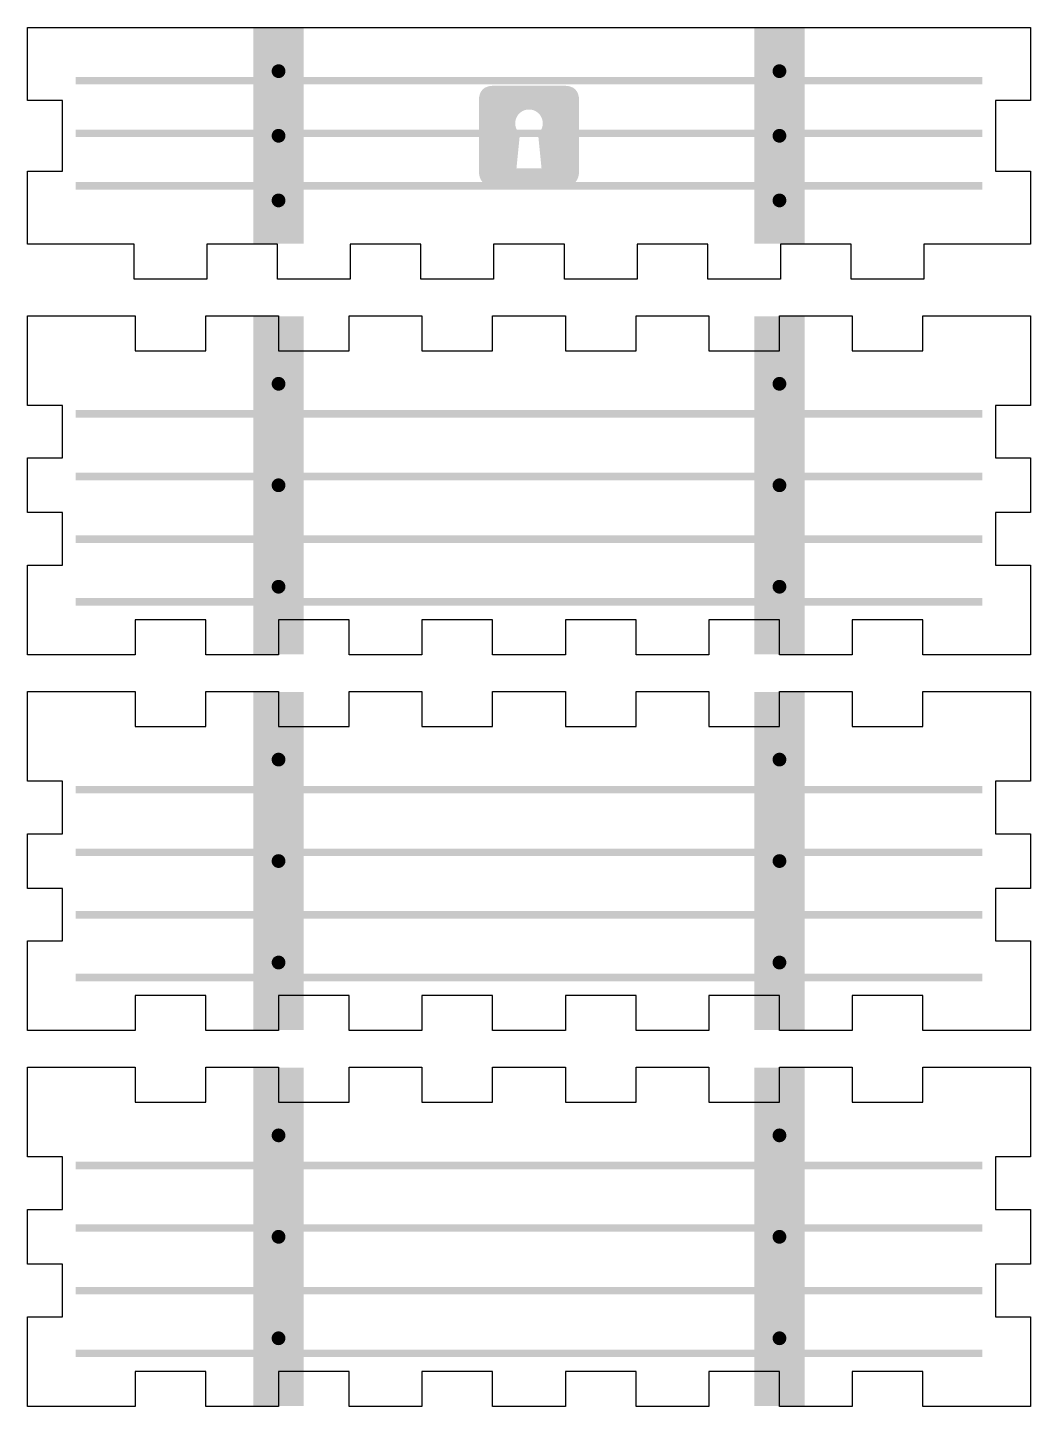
# Model space of a CAD drawing. Header units: millimetres. Extents: x 6 to 299, y 6 to 451.
# Drawn here: x 6 to 86, y 11.3 to 121.3 of the extents above; entities that cross this region are included whole.
import ezdxf

# ---------------------------------------------------------------- set-up
doc = ezdxf.new("R2010")
doc.units = ezdxf.units.MM
doc.layers.add('CUT', color=1, linetype='Continuous')
doc.layers.add('RASTER', color=7, linetype='Continuous')

msp = doc.modelspace()

# ---------------------------------------------------------------- hatches: boundary and pattern name
at = {"layer": 'RASTER'}
for points in [[(24, 121.3), (28, 121.3), (28, 104.1), (24, 104.1)], [(64, 121.3), (68, 121.3), (68, 104.1), (64, 104.1)], [(26.55, 117.86), (26.545, 117.788), (26.531, 117.718), (26.508, 117.65), (26.476, 117.585), (26.436, 117.525), (26.389, 117.471), (26.335, 117.424), (26.275, 117.384), (26.21, 117.352), (26.142, 117.329), (26.072, 117.315), (26, 117.31), (25.928, 117.315), (25.858, 117.329), (25.79, 117.352), (25.725, 117.384), (25.665, 117.424), (25.611, 117.471), (25.564, 117.525), (25.524, 117.585), (25.492, 117.65), (25.469, 117.718), (25.455, 117.788), (25.45, 117.86), (25.455, 117.932), (25.469, 118.002), (25.492, 118.07), (25.524, 118.135), (25.564, 118.195), (25.611, 118.249), (25.665, 118.296), (25.725, 118.336), (25.79, 118.368), (25.858, 118.391), (25.928, 118.405), (26, 118.41), (26.072, 118.405), (26.142, 118.391), (26.21, 118.368), (26.275, 118.336), (26.335, 118.296), (26.389, 118.249), (26.436, 118.195), (26.476, 118.135), (26.508, 118.07), (26.531, 118.002), (26.545, 117.932)], [(66.55, 117.86), (66.545, 117.788), (66.531, 117.718), (66.508, 117.65), (66.476, 117.585), (66.436, 117.525), (66.389, 117.471), (66.335, 117.424), (66.275, 117.384), (66.21, 117.352), (66.142, 117.329), (66.072, 117.315), (66, 117.31), (65.928, 117.315), (65.858, 117.329), (65.79, 117.352), (65.725, 117.384), (65.665, 117.424), (65.611, 117.471), (65.564, 117.525), (65.524, 117.585), (65.492, 117.65), (65.469, 117.718), (65.455, 117.788), (65.45, 117.86), (65.455, 117.932), (65.469, 118.002), (65.492, 118.07), (65.524, 118.135), (65.564, 118.195), (65.611, 118.249), (65.665, 118.296), (65.725, 118.336), (65.79, 118.368), (65.858, 118.391), (65.928, 118.405), (66, 118.41), (66.072, 118.405), (66.142, 118.391), (66.21, 118.368), (66.275, 118.336), (66.335, 118.296), (66.389, 118.249), (66.436, 118.195), (66.476, 118.135), (66.508, 118.07), (66.531, 118.002), (66.545, 117.932)], [(9.8, 117.4), (82.2, 117.4), (82.2, 116.8), (9.8, 116.8)], [(9.8, 113.2), (82.2, 113.2), (82.2, 112.6), (9.8, 112.6)], [(26.55, 112.7), (26.545, 112.628), (26.531, 112.558), (26.508, 112.49), (26.476, 112.425), (26.436, 112.365), (26.389, 112.311), (26.335, 112.264), (26.275, 112.224), (26.21, 112.192), (26.142, 112.169), (26.072, 112.155), (26, 112.15), (25.928, 112.155), (25.858, 112.169), (25.79, 112.192), (25.725, 112.224), (25.665, 112.264), (25.611, 112.311), (25.564, 112.365), (25.524, 112.425), (25.492, 112.49), (25.469, 112.558), (25.455, 112.628), (25.45, 112.7), (25.455, 112.772), (25.469, 112.842), (25.492, 112.91), (25.524, 112.975), (25.564, 113.035), (25.611, 113.089), (25.665, 113.136), (25.725, 113.176), (25.79, 113.208), (25.858, 113.231), (25.928, 113.245), (26, 113.25), (26.072, 113.245), (26.142, 113.231), (26.21, 113.208), (26.275, 113.176), (26.335, 113.136), (26.389, 113.089), (26.436, 113.035), (26.476, 112.975), (26.508, 112.91), (26.531, 112.842), (26.545, 112.772)], [(66.55, 112.7), (66.545, 112.628), (66.531, 112.558), (66.508, 112.49), (66.476, 112.425), (66.436, 112.365), (66.389, 112.311), (66.335, 112.264), (66.275, 112.224), (66.21, 112.192), (66.142, 112.169), (66.072, 112.155), (66, 112.15), (65.928, 112.155), (65.858, 112.169), (65.79, 112.192), (65.725, 112.224), (65.665, 112.264), (65.611, 112.311), (65.564, 112.365), (65.524, 112.425), (65.492, 112.49), (65.469, 112.558), (65.455, 112.628), (65.45, 112.7), (65.455, 112.772), (65.469, 112.842), (65.492, 112.91), (65.524, 112.975), (65.564, 113.035), (65.611, 113.089), (65.665, 113.136), (65.725, 113.176), (65.79, 113.208), (65.858, 113.231), (65.928, 113.245), (66, 113.25), (66.072, 113.245), (66.142, 113.231), (66.21, 113.208), (66.275, 113.176), (66.335, 113.136), (66.389, 113.089), (66.436, 113.035), (66.476, 112.975), (66.508, 112.91), (66.531, 112.842), (66.545, 112.772)], [(9.8, 109), (82.2, 109), (82.2, 108.4), (9.8, 108.4)], [(26.55, 107.54), (26.545, 107.468), (26.531, 107.398), (26.508, 107.33), (26.476, 107.265), (26.436, 107.205), (26.389, 107.151), (26.335, 107.104), (26.275, 107.064), (26.21, 107.032), (26.142, 107.009), (26.072, 106.995), (26, 106.99), (25.928, 106.995), (25.858, 107.009), (25.79, 107.032), (25.725, 107.064), (25.665, 107.104), (25.611, 107.151), (25.564, 107.205), (25.524, 107.265), (25.492, 107.33), (25.469, 107.398), (25.455, 107.468), (25.45, 107.54), (25.455, 107.612), (25.469, 107.682), (25.492, 107.75), (25.524, 107.815), (25.564, 107.875), (25.611, 107.929), (25.665, 107.976), (25.725, 108.016), (25.79, 108.048), (25.858, 108.071), (25.928, 108.085), (26, 108.09), (26.072, 108.085), (26.142, 108.071), (26.21, 108.048), (26.275, 108.016), (26.335, 107.976), (26.389, 107.929), (26.436, 107.875), (26.476, 107.815), (26.508, 107.75), (26.531, 107.682), (26.545, 107.612)], [(66.55, 107.54), (66.545, 107.468), (66.531, 107.398), (66.508, 107.33), (66.476, 107.265), (66.436, 107.205), (66.389, 107.151), (66.335, 107.104), (66.275, 107.064), (66.21, 107.032), (66.142, 107.009), (66.072, 106.995), (66, 106.99), (65.928, 106.995), (65.858, 107.009), (65.79, 107.032), (65.725, 107.064), (65.665, 107.104), (65.611, 107.151), (65.564, 107.205), (65.524, 107.265), (65.492, 107.33), (65.469, 107.398), (65.455, 107.468), (65.45, 107.54), (65.455, 107.612), (65.469, 107.682), (65.492, 107.75), (65.524, 107.815), (65.564, 107.875), (65.611, 107.929), (65.665, 107.976), (65.725, 108.016), (65.79, 108.048), (65.858, 108.071), (65.928, 108.085), (66, 108.09), (66.072, 108.085), (66.142, 108.071), (66.21, 108.048), (66.275, 108.016), (66.335, 107.976), (66.389, 107.929), (66.436, 107.875), (66.476, 107.815), (66.508, 107.75), (66.531, 107.682), (66.545, 107.612)], [(24, 98.3), (28, 98.3), (28, 71.3), (24, 71.3)], [(64, 98.3), (68, 98.3), (68, 71.3), (64, 71.3)], [(26.55, 92.9), (26.545, 92.828), (26.531, 92.758), (26.508, 92.69), (26.476, 92.625), (26.436, 92.565), (26.389, 92.511), (26.335, 92.464), (26.275, 92.424), (26.21, 92.392), (26.142, 92.369), (26.072, 92.355), (26, 92.35), (25.928, 92.355), (25.858, 92.369), (25.79, 92.392), (25.725, 92.424), (25.665, 92.464), (25.611, 92.511), (25.564, 92.565), (25.524, 92.625), (25.492, 92.69), (25.469, 92.758), (25.455, 92.828), (25.45, 92.9), (25.455, 92.972), (25.469, 93.042), (25.492, 93.11), (25.524, 93.175), (25.564, 93.235), (25.611, 93.289), (25.665, 93.336), (25.725, 93.376), (25.79, 93.408), (25.858, 93.431), (25.928, 93.445), (26, 93.45), (26.072, 93.445), (26.142, 93.431), (26.21, 93.408), (26.275, 93.376), (26.335, 93.336), (26.389, 93.289), (26.436, 93.235), (26.476, 93.175), (26.508, 93.11), (26.531, 93.042), (26.545, 92.972)], [(66.55, 92.9), (66.545, 92.828), (66.531, 92.758), (66.508, 92.69), (66.476, 92.625), (66.436, 92.565), (66.389, 92.511), (66.335, 92.464), (66.275, 92.424), (66.21, 92.392), (66.142, 92.369), (66.072, 92.355), (66, 92.35), (65.928, 92.355), (65.858, 92.369), (65.79, 92.392), (65.725, 92.424), (65.665, 92.464), (65.611, 92.511), (65.564, 92.565), (65.524, 92.625), (65.492, 92.69), (65.469, 92.758), (65.455, 92.828), (65.45, 92.9), (65.455, 92.972), (65.469, 93.042), (65.492, 93.11), (65.524, 93.175), (65.564, 93.235), (65.611, 93.289), (65.665, 93.336), (65.725, 93.376), (65.79, 93.408), (65.858, 93.431), (65.928, 93.445), (66, 93.45), (66.072, 93.445), (66.142, 93.431), (66.21, 93.408), (66.275, 93.376), (66.335, 93.336), (66.389, 93.289), (66.436, 93.235), (66.476, 93.175), (66.508, 93.11), (66.531, 93.042), (66.545, 92.972)], [(9.8, 90.8), (82.2, 90.8), (82.2, 90.2), (9.8, 90.2)], [(9.8, 85.8), (82.2, 85.8), (82.2, 85.2), (9.8, 85.2)], [(26.55, 84.8), (26.545, 84.728), (26.531, 84.658), (26.508, 84.59), (26.476, 84.525), (26.436, 84.465), (26.389, 84.411), (26.335, 84.364), (26.275, 84.324), (26.21, 84.292), (26.142, 84.269), (26.072, 84.255), (26, 84.25), (25.928, 84.255), (25.858, 84.269), (25.79, 84.292), (25.725, 84.324), (25.665, 84.364), (25.611, 84.411), (25.564, 84.465), (25.524, 84.525), (25.492, 84.59), (25.469, 84.658), (25.455, 84.728), (25.45, 84.8), (25.455, 84.872), (25.469, 84.942), (25.492, 85.01), (25.524, 85.075), (25.564, 85.135), (25.611, 85.189), (25.665, 85.236), (25.725, 85.276), (25.79, 85.308), (25.858, 85.331), (25.928, 85.345), (26, 85.35), (26.072, 85.345), (26.142, 85.331), (26.21, 85.308), (26.275, 85.276), (26.335, 85.236), (26.389, 85.189), (26.436, 85.135), (26.476, 85.075), (26.508, 85.01), (26.531, 84.942), (26.545, 84.872)], [(66.55, 84.8), (66.545, 84.728), (66.531, 84.658), (66.508, 84.59), (66.476, 84.525), (66.436, 84.465), (66.389, 84.411), (66.335, 84.364), (66.275, 84.324), (66.21, 84.292), (66.142, 84.269), (66.072, 84.255), (66, 84.25), (65.928, 84.255), (65.858, 84.269), (65.79, 84.292), (65.725, 84.324), (65.665, 84.364), (65.611, 84.411), (65.564, 84.465), (65.524, 84.525), (65.492, 84.59), (65.469, 84.658), (65.455, 84.728), (65.45, 84.8), (65.455, 84.872), (65.469, 84.942), (65.492, 85.01), (65.524, 85.075), (65.564, 85.135), (65.611, 85.189), (65.665, 85.236), (65.725, 85.276), (65.79, 85.308), (65.858, 85.331), (65.928, 85.345), (66, 85.35), (66.072, 85.345), (66.142, 85.331), (66.21, 85.308), (66.275, 85.276), (66.335, 85.236), (66.389, 85.189), (66.436, 85.135), (66.476, 85.075), (66.508, 85.01), (66.531, 84.942), (66.545, 84.872)], [(9.8, 80.8), (82.2, 80.8), (82.2, 80.2), (9.8, 80.2)], [(26.55, 76.7), (26.545, 76.628), (26.531, 76.558), (26.508, 76.49), (26.476, 76.425), (26.436, 76.365), (26.389, 76.311), (26.335, 76.264), (26.275, 76.224), (26.21, 76.192), (26.142, 76.169), (26.072, 76.155), (26, 76.15), (25.928, 76.155), (25.858, 76.169), (25.79, 76.192), (25.725, 76.224), (25.665, 76.264), (25.611, 76.311), (25.564, 76.365), (25.524, 76.425), (25.492, 76.49), (25.469, 76.558), (25.455, 76.628), (25.45, 76.7), (25.455, 76.772), (25.469, 76.842), (25.492, 76.91), (25.524, 76.975), (25.564, 77.035), (25.611, 77.089), (25.665, 77.136), (25.725, 77.176), (25.79, 77.208), (25.858, 77.231), (25.928, 77.245), (26, 77.25), (26.072, 77.245), (26.142, 77.231), (26.21, 77.208), (26.275, 77.176), (26.335, 77.136), (26.389, 77.089), (26.436, 77.035), (26.476, 76.975), (26.508, 76.91), (26.531, 76.842), (26.545, 76.772)], [(66.55, 76.7), (66.545, 76.628), (66.531, 76.558), (66.508, 76.49), (66.476, 76.425), (66.436, 76.365), (66.389, 76.311), (66.335, 76.264), (66.275, 76.224), (66.21, 76.192), (66.142, 76.169), (66.072, 76.155), (66, 76.15), (65.928, 76.155), (65.858, 76.169), (65.79, 76.192), (65.725, 76.224), (65.665, 76.264), (65.611, 76.311), (65.564, 76.365), (65.524, 76.425), (65.492, 76.49), (65.469, 76.558), (65.455, 76.628), (65.45, 76.7), (65.455, 76.772), (65.469, 76.842), (65.492, 76.91), (65.524, 76.975), (65.564, 77.035), (65.611, 77.089), (65.665, 77.136), (65.725, 77.176), (65.79, 77.208), (65.858, 77.231), (65.928, 77.245), (66, 77.25), (66.072, 77.245), (66.142, 77.231), (66.21, 77.208), (66.275, 77.176), (66.335, 77.136), (66.389, 77.089), (66.436, 77.035), (66.476, 76.975), (66.508, 76.91), (66.531, 76.842), (66.545, 76.772)], [(9.8, 75.8), (82.2, 75.8), (82.2, 75.2), (9.8, 75.2)], [(24, 68.3), (28, 68.3), (28, 41.3), (24, 41.3)], [(64, 68.3), (68, 68.3), (68, 41.3), (64, 41.3)], [(26.55, 62.9), (26.545, 62.828), (26.531, 62.758), (26.508, 62.69), (26.476, 62.625), (26.436, 62.565), (26.389, 62.511), (26.335, 62.464), (26.275, 62.424), (26.21, 62.392), (26.142, 62.369), (26.072, 62.355), (26, 62.35), (25.928, 62.355), (25.858, 62.369), (25.79, 62.392), (25.725, 62.424), (25.665, 62.464), (25.611, 62.511), (25.564, 62.565), (25.524, 62.625), (25.492, 62.69), (25.469, 62.758), (25.455, 62.828), (25.45, 62.9), (25.455, 62.972), (25.469, 63.042), (25.492, 63.11), (25.524, 63.175), (25.564, 63.235), (25.611, 63.289), (25.665, 63.336), (25.725, 63.376), (25.79, 63.408), (25.858, 63.431), (25.928, 63.445), (26, 63.45), (26.072, 63.445), (26.142, 63.431), (26.21, 63.408), (26.275, 63.376), (26.335, 63.336), (26.389, 63.289), (26.436, 63.235), (26.476, 63.175), (26.508, 63.11), (26.531, 63.042), (26.545, 62.972)], [(66.55, 62.9), (66.545, 62.828), (66.531, 62.758), (66.508, 62.69), (66.476, 62.625), (66.436, 62.565), (66.389, 62.511), (66.335, 62.464), (66.275, 62.424), (66.21, 62.392), (66.142, 62.369), (66.072, 62.355), (66, 62.35), (65.928, 62.355), (65.858, 62.369), (65.79, 62.392), (65.725, 62.424), (65.665, 62.464), (65.611, 62.511), (65.564, 62.565), (65.524, 62.625), (65.492, 62.69), (65.469, 62.758), (65.455, 62.828), (65.45, 62.9), (65.455, 62.972), (65.469, 63.042), (65.492, 63.11), (65.524, 63.175), (65.564, 63.235), (65.611, 63.289), (65.665, 63.336), (65.725, 63.376), (65.79, 63.408), (65.858, 63.431), (65.928, 63.445), (66, 63.45), (66.072, 63.445), (66.142, 63.431), (66.21, 63.408), (66.275, 63.376), (66.335, 63.336), (66.389, 63.289), (66.436, 63.235), (66.476, 63.175), (66.508, 63.11), (66.531, 63.042), (66.545, 62.972)], [(9.8, 60.8), (82.2, 60.8), (82.2, 60.2), (9.8, 60.2)], [(9.8, 55.8), (82.2, 55.8), (82.2, 55.2), (9.8, 55.2)], [(26.55, 54.8), (26.545, 54.728), (26.531, 54.658), (26.508, 54.59), (26.476, 54.525), (26.436, 54.465), (26.389, 54.411), (26.335, 54.364), (26.275, 54.324), (26.21, 54.292), (26.142, 54.269), (26.072, 54.255), (26, 54.25), (25.928, 54.255), (25.858, 54.269), (25.79, 54.292), (25.725, 54.324), (25.665, 54.364), (25.611, 54.411), (25.564, 54.465), (25.524, 54.525), (25.492, 54.59), (25.469, 54.658), (25.455, 54.728), (25.45, 54.8), (25.455, 54.872), (25.469, 54.942), (25.492, 55.01), (25.524, 55.075), (25.564, 55.135), (25.611, 55.189), (25.665, 55.236), (25.725, 55.276), (25.79, 55.308), (25.858, 55.331), (25.928, 55.345), (26, 55.35), (26.072, 55.345), (26.142, 55.331), (26.21, 55.308), (26.275, 55.276), (26.335, 55.236), (26.389, 55.189), (26.436, 55.135), (26.476, 55.075), (26.508, 55.01), (26.531, 54.942), (26.545, 54.872)], [(66.55, 54.8), (66.545, 54.728), (66.531, 54.658), (66.508, 54.59), (66.476, 54.525), (66.436, 54.465), (66.389, 54.411), (66.335, 54.364), (66.275, 54.324), (66.21, 54.292), (66.142, 54.269), (66.072, 54.255), (66, 54.25), (65.928, 54.255), (65.858, 54.269), (65.79, 54.292), (65.725, 54.324), (65.665, 54.364), (65.611, 54.411), (65.564, 54.465), (65.524, 54.525), (65.492, 54.59), (65.469, 54.658), (65.455, 54.728), (65.45, 54.8), (65.455, 54.872), (65.469, 54.942), (65.492, 55.01), (65.524, 55.075), (65.564, 55.135), (65.611, 55.189), (65.665, 55.236), (65.725, 55.276), (65.79, 55.308), (65.858, 55.331), (65.928, 55.345), (66, 55.35), (66.072, 55.345), (66.142, 55.331), (66.21, 55.308), (66.275, 55.276), (66.335, 55.236), (66.389, 55.189), (66.436, 55.135), (66.476, 55.075), (66.508, 55.01), (66.531, 54.942), (66.545, 54.872)], [(9.8, 50.8), (82.2, 50.8), (82.2, 50.2), (9.8, 50.2)], [(26.55, 46.7), (26.545, 46.628), (26.531, 46.558), (26.508, 46.49), (26.476, 46.425), (26.436, 46.365), (26.389, 46.311), (26.335, 46.264), (26.275, 46.224), (26.21, 46.192), (26.142, 46.169), (26.072, 46.155), (26, 46.15), (25.928, 46.155), (25.858, 46.169), (25.79, 46.192), (25.725, 46.224), (25.665, 46.264), (25.611, 46.311), (25.564, 46.365), (25.524, 46.425), (25.492, 46.49), (25.469, 46.558), (25.455, 46.628), (25.45, 46.7), (25.455, 46.772), (25.469, 46.842), (25.492, 46.91), (25.524, 46.975), (25.564, 47.035), (25.611, 47.089), (25.665, 47.136), (25.725, 47.176), (25.79, 47.208), (25.858, 47.231), (25.928, 47.245), (26, 47.25), (26.072, 47.245), (26.142, 47.231), (26.21, 47.208), (26.275, 47.176), (26.335, 47.136), (26.389, 47.089), (26.436, 47.035), (26.476, 46.975), (26.508, 46.91), (26.531, 46.842), (26.545, 46.772)], [(66.55, 46.7), (66.545, 46.628), (66.531, 46.558), (66.508, 46.49), (66.476, 46.425), (66.436, 46.365), (66.389, 46.311), (66.335, 46.264), (66.275, 46.224), (66.21, 46.192), (66.142, 46.169), (66.072, 46.155), (66, 46.15), (65.928, 46.155), (65.858, 46.169), (65.79, 46.192), (65.725, 46.224), (65.665, 46.264), (65.611, 46.311), (65.564, 46.365), (65.524, 46.425), (65.492, 46.49), (65.469, 46.558), (65.455, 46.628), (65.45, 46.7), (65.455, 46.772), (65.469, 46.842), (65.492, 46.91), (65.524, 46.975), (65.564, 47.035), (65.611, 47.089), (65.665, 47.136), (65.725, 47.176), (65.79, 47.208), (65.858, 47.231), (65.928, 47.245), (66, 47.25), (66.072, 47.245), (66.142, 47.231), (66.21, 47.208), (66.275, 47.176), (66.335, 47.136), (66.389, 47.089), (66.436, 47.035), (66.476, 46.975), (66.508, 46.91), (66.531, 46.842), (66.545, 46.772)], [(9.8, 45.8), (82.2, 45.8), (82.2, 45.2), (9.8, 45.2)], [(24, 38.3), (28, 38.3), (28, 11.3), (24, 11.3)], [(64, 38.3), (68, 38.3), (68, 11.3), (64, 11.3)], [(26.55, 32.9), (26.545, 32.828), (26.531, 32.758), (26.508, 32.69), (26.476, 32.625), (26.436, 32.565), (26.389, 32.511), (26.335, 32.464), (26.275, 32.424), (26.21, 32.392), (26.142, 32.369), (26.072, 32.355), (26, 32.35), (25.928, 32.355), (25.858, 32.369), (25.79, 32.392), (25.725, 32.424), (25.665, 32.464), (25.611, 32.511), (25.564, 32.565), (25.524, 32.625), (25.492, 32.69), (25.469, 32.758), (25.455, 32.828), (25.45, 32.9), (25.455, 32.972), (25.469, 33.042), (25.492, 33.11), (25.524, 33.175), (25.564, 33.235), (25.611, 33.289), (25.665, 33.336), (25.725, 33.376), (25.79, 33.408), (25.858, 33.431), (25.928, 33.445), (26, 33.45), (26.072, 33.445), (26.142, 33.431), (26.21, 33.408), (26.275, 33.376), (26.335, 33.336), (26.389, 33.289), (26.436, 33.235), (26.476, 33.175), (26.508, 33.11), (26.531, 33.042), (26.545, 32.972)], [(66.55, 32.9), (66.545, 32.828), (66.531, 32.758), (66.508, 32.69), (66.476, 32.625), (66.436, 32.565), (66.389, 32.511), (66.335, 32.464), (66.275, 32.424), (66.21, 32.392), (66.142, 32.369), (66.072, 32.355), (66, 32.35), (65.928, 32.355), (65.858, 32.369), (65.79, 32.392), (65.725, 32.424), (65.665, 32.464), (65.611, 32.511), (65.564, 32.565), (65.524, 32.625), (65.492, 32.69), (65.469, 32.758), (65.455, 32.828), (65.45, 32.9), (65.455, 32.972), (65.469, 33.042), (65.492, 33.11), (65.524, 33.175), (65.564, 33.235), (65.611, 33.289), (65.665, 33.336), (65.725, 33.376), (65.79, 33.408), (65.858, 33.431), (65.928, 33.445), (66, 33.45), (66.072, 33.445), (66.142, 33.431), (66.21, 33.408), (66.275, 33.376), (66.335, 33.336), (66.389, 33.289), (66.436, 33.235), (66.476, 33.175), (66.508, 33.11), (66.531, 33.042), (66.545, 32.972)], [(9.8, 30.8), (82.2, 30.8), (82.2, 30.2), (9.8, 30.2)], [(9.8, 25.8), (82.2, 25.8), (82.2, 25.2), (9.8, 25.2)], [(26.55, 24.8), (26.545, 24.728), (26.531, 24.658), (26.508, 24.59), (26.476, 24.525), (26.436, 24.465), (26.389, 24.411), (26.335, 24.364), (26.275, 24.324), (26.21, 24.292), (26.142, 24.269), (26.072, 24.255), (26, 24.25), (25.928, 24.255), (25.858, 24.269), (25.79, 24.292), (25.725, 24.324), (25.665, 24.364), (25.611, 24.411), (25.564, 24.465), (25.524, 24.525), (25.492, 24.59), (25.469, 24.658), (25.455, 24.728), (25.45, 24.8), (25.455, 24.872), (25.469, 24.942), (25.492, 25.01), (25.524, 25.075), (25.564, 25.135), (25.611, 25.189), (25.665, 25.236), (25.725, 25.276), (25.79, 25.308), (25.858, 25.331), (25.928, 25.345), (26, 25.35), (26.072, 25.345), (26.142, 25.331), (26.21, 25.308), (26.275, 25.276), (26.335, 25.236), (26.389, 25.189), (26.436, 25.135), (26.476, 25.075), (26.508, 25.01), (26.531, 24.942), (26.545, 24.872)], [(66.55, 24.8), (66.545, 24.728), (66.531, 24.658), (66.508, 24.59), (66.476, 24.525), (66.436, 24.465), (66.389, 24.411), (66.335, 24.364), (66.275, 24.324), (66.21, 24.292), (66.142, 24.269), (66.072, 24.255), (66, 24.25), (65.928, 24.255), (65.858, 24.269), (65.79, 24.292), (65.725, 24.324), (65.665, 24.364), (65.611, 24.411), (65.564, 24.465), (65.524, 24.525), (65.492, 24.59), (65.469, 24.658), (65.455, 24.728), (65.45, 24.8), (65.455, 24.872), (65.469, 24.942), (65.492, 25.01), (65.524, 25.075), (65.564, 25.135), (65.611, 25.189), (65.665, 25.236), (65.725, 25.276), (65.79, 25.308), (65.858, 25.331), (65.928, 25.345), (66, 25.35), (66.072, 25.345), (66.142, 25.331), (66.21, 25.308), (66.275, 25.276), (66.335, 25.236), (66.389, 25.189), (66.436, 25.135), (66.476, 25.075), (66.508, 25.01), (66.531, 24.942), (66.545, 24.872)], [(9.8, 20.8), (82.2, 20.8), (82.2, 20.2), (9.8, 20.2)], [(26.55, 16.7), (26.545, 16.628), (26.531, 16.558), (26.508, 16.49), (26.476, 16.425), (26.436, 16.365), (26.389, 16.311), (26.335, 16.264), (26.275, 16.224), (26.21, 16.192), (26.142, 16.169), (26.072, 16.155), (26, 16.15), (25.928, 16.155), (25.858, 16.169), (25.79, 16.192), (25.725, 16.224), (25.665, 16.264), (25.611, 16.311), (25.564, 16.365), (25.524, 16.425), (25.492, 16.49), (25.469, 16.558), (25.455, 16.628), (25.45, 16.7), (25.455, 16.772), (25.469, 16.842), (25.492, 16.91), (25.524, 16.975), (25.564, 17.035), (25.611, 17.089), (25.665, 17.136), (25.725, 17.176), (25.79, 17.208), (25.858, 17.231), (25.928, 17.245), (26, 17.25), (26.072, 17.245), (26.142, 17.231), (26.21, 17.208), (26.275, 17.176), (26.335, 17.136), (26.389, 17.089), (26.436, 17.035), (26.476, 16.975), (26.508, 16.91), (26.531, 16.842), (26.545, 16.772)], [(66.55, 16.7), (66.545, 16.628), (66.531, 16.558), (66.508, 16.49), (66.476, 16.425), (66.436, 16.365), (66.389, 16.311), (66.335, 16.264), (66.275, 16.224), (66.21, 16.192), (66.142, 16.169), (66.072, 16.155), (66, 16.15), (65.928, 16.155), (65.858, 16.169), (65.79, 16.192), (65.725, 16.224), (65.665, 16.264), (65.611, 16.311), (65.564, 16.365), (65.524, 16.425), (65.492, 16.49), (65.469, 16.558), (65.455, 16.628), (65.45, 16.7), (65.455, 16.772), (65.469, 16.842), (65.492, 16.91), (65.524, 16.975), (65.564, 17.035), (65.611, 17.089), (65.665, 17.136), (65.725, 17.176), (65.79, 17.208), (65.858, 17.231), (65.928, 17.245), (66, 17.25), (66.072, 17.245), (66.142, 17.231), (66.21, 17.208), (66.275, 17.176), (66.335, 17.136), (66.389, 17.089), (66.436, 17.035), (66.476, 16.975), (66.508, 16.91), (66.531, 16.842), (66.545, 16.772)], [(9.8, 15.8), (82.2, 15.8), (82.2, 15.2), (9.8, 15.2)]]:
    msp.add_hatch(color=7, dxfattribs=at).paths.add_polyline_path(points)
h = msp.add_hatch(color=7, dxfattribs=at)
h.paths.add_polyline_path([(42, 115.5), (42.019, 115.781), (42.075, 116.025), (42.169, 116.231), (42.3, 116.4), (42.469, 116.531), (42.675, 116.625), (42.919, 116.681), (43.2, 116.7), (48.8, 116.7), (49.081, 116.681), (49.325, 116.625), (49.531, 116.531), (49.7, 116.4), (49.831, 116.231), (49.925, 116.025), (49.981, 115.781), (50, 115.5), (50, 109.9), (49.981, 109.619), (49.925, 109.375), (49.831, 109.169), (49.7, 109), (49.531, 108.869), (49.325, 108.775), (49.081, 108.719), (48.8, 108.7), (43.2, 108.7), (42.919, 108.719), (42.675, 108.775), (42.469, 108.869), (42.3, 109), (42.169, 109.169), (42.075, 109.375), (42.019, 109.619), (42, 109.9)])
h.paths.add_polyline_path([(47.1, 113.7), (47.091, 113.556), (47.063, 113.415), (47.016, 113.279), (46.953, 113.15), (46.873, 113.03), (46.778, 112.922), (46.67, 112.827), (46.55, 112.747), (46.421, 112.684), (46.285, 112.637), (46.144, 112.609), (46, 112.6), (45.856, 112.609), (45.715, 112.637), (45.579, 112.684), (45.45, 112.747), (45.33, 112.827), (45.222, 112.922), (45.127, 113.03), (45.047, 113.15), (44.984, 113.279), (44.937, 113.415), (44.909, 113.556), (44.9, 113.7), (44.909, 113.844), (44.937, 113.985), (44.984, 114.121), (45.047, 114.25), (45.127, 114.37), (45.222, 114.478), (45.33, 114.573), (45.45, 114.653), (45.579, 114.716), (45.715, 114.763), (45.856, 114.791), (46, 114.8), (46.144, 114.791), (46.285, 114.763), (46.421, 114.716), (46.55, 114.653), (46.67, 114.573), (46.778, 114.478), (46.873, 114.37), (46.953, 114.25), (47.016, 114.121), (47.063, 113.985), (47.091, 113.844)], flags=0)
h.paths.add_polyline_path([(45.3, 113.1), (45, 110.1), (47, 110.1), (46.7, 113.1), (45.3, 113.1)], flags=0)

# ---------------------------------------------------------------- linework, layer by layer
at = {"layer": 'CUT'}
for points in [[(8.8, 121.34), (83.2, 121.34), (86.04, 121.34), (86.04, 115.527), (83.24, 115.527), (83.24, 109.873), (86.04, 109.873), (86.04, 104.06), (83.2, 104.06), (77.517, 104.06), (77.517, 101.26), (71.714, 101.26), (71.714, 104.06), (66.071, 104.06), (66.071, 101.26), (60.268, 101.26), (60.268, 104.06), (54.625, 104.06), (54.625, 101.26), (48.822, 101.26), (48.822, 104.06), (43.178, 104.06), (43.178, 101.26), (37.375, 101.26), (37.375, 104.06), (31.732, 104.06), (31.732, 101.26), (25.929, 101.26), (25.929, 104.06), (20.286, 104.06), (20.286, 101.26), (14.483, 101.26), (14.483, 104.06), (8.8, 104.06), (5.96, 104.06), (5.96, 109.873), (8.76, 109.873), (8.76, 115.527), (5.96, 115.527), (5.96, 121.34)], [(5.96, 98.34), (8.8, 98.34), (14.563, 98.34), (14.563, 95.54), (20.206, 95.54), (20.206, 98.34), (26.009, 98.34), (26.009, 95.54), (31.652, 95.54), (31.652, 98.34), (37.455, 98.34), (37.455, 95.54), (43.098, 95.54), (43.098, 98.34), (48.902, 98.34), (48.902, 95.54), (54.545, 95.54), (54.545, 98.34), (60.348, 98.34), (60.348, 95.54), (65.991, 95.54), (65.991, 98.34), (71.794, 98.34), (71.794, 95.54), (77.437, 95.54), (77.437, 98.34), (83.2, 98.34), (86.04, 98.34), (86.04, 95.5), (86.04, 91.18), (83.24, 91.18), (83.24, 86.98), (86.04, 86.98), (86.04, 82.62), (83.24, 82.62), (83.24, 78.42), (86.04, 78.42), (86.04, 74.1), (86.04, 71.26), (83.2, 71.26), (77.437, 71.26), (77.437, 74.06), (71.794, 74.06), (71.794, 71.26), (65.991, 71.26), (65.991, 74.06), (60.348, 74.06), (60.348, 71.26), (54.545, 71.26), (54.545, 74.06), (48.902, 74.06), (48.902, 71.26), (43.098, 71.26), (43.098, 74.06), (37.455, 74.06), (37.455, 71.26), (31.652, 71.26), (31.652, 74.06), (26.009, 74.06), (26.009, 71.26), (20.206, 71.26), (20.206, 74.06), (14.563, 74.06), (14.563, 71.26), (8.8, 71.26), (5.96, 71.26), (5.96, 74.1), (5.96, 78.42), (8.76, 78.42), (8.76, 82.62), (5.96, 82.62), (5.96, 86.98), (8.76, 86.98), (8.76, 91.18), (5.96, 91.18), (5.96, 95.5)], [(5.96, 68.34), (8.8, 68.34), (14.563, 68.34), (14.563, 65.54), (20.206, 65.54), (20.206, 68.34), (26.009, 68.34), (26.009, 65.54), (31.652, 65.54), (31.652, 68.34), (37.455, 68.34), (37.455, 65.54), (43.098, 65.54), (43.098, 68.34), (48.902, 68.34), (48.902, 65.54), (54.545, 65.54), (54.545, 68.34), (60.348, 68.34), (60.348, 65.54), (65.991, 65.54), (65.991, 68.34), (71.794, 68.34), (71.794, 65.54), (77.437, 65.54), (77.437, 68.34), (83.2, 68.34), (86.04, 68.34), (86.04, 65.5), (86.04, 61.18), (83.24, 61.18), (83.24, 56.98), (86.04, 56.98), (86.04, 52.62), (83.24, 52.62), (83.24, 48.42), (86.04, 48.42), (86.04, 44.1), (86.04, 41.26), (83.2, 41.26), (77.437, 41.26), (77.437, 44.06), (71.794, 44.06), (71.794, 41.26), (65.991, 41.26), (65.991, 44.06), (60.348, 44.06), (60.348, 41.26), (54.545, 41.26), (54.545, 44.06), (48.902, 44.06), (48.902, 41.26), (43.098, 41.26), (43.098, 44.06), (37.455, 44.06), (37.455, 41.26), (31.652, 41.26), (31.652, 44.06), (26.009, 44.06), (26.009, 41.26), (20.206, 41.26), (20.206, 44.06), (14.563, 44.06), (14.563, 41.26), (8.8, 41.26), (5.96, 41.26), (5.96, 44.1), (5.96, 48.42), (8.76, 48.42), (8.76, 52.62), (5.96, 52.62), (5.96, 56.98), (8.76, 56.98), (8.76, 61.18), (5.96, 61.18), (5.96, 65.5)], [(5.96, 38.34), (8.8, 38.34), (14.563, 38.34), (14.563, 35.54), (20.206, 35.54), (20.206, 38.34), (26.009, 38.34), (26.009, 35.54), (31.652, 35.54), (31.652, 38.34), (37.455, 38.34), (37.455, 35.54), (43.098, 35.54), (43.098, 38.34), (48.902, 38.34), (48.902, 35.54), (54.545, 35.54), (54.545, 38.34), (60.348, 38.34), (60.348, 35.54), (65.991, 35.54), (65.991, 38.34), (71.794, 38.34), (71.794, 35.54), (77.437, 35.54), (77.437, 38.34), (83.2, 38.34), (86.04, 38.34), (86.04, 35.5), (86.04, 31.18), (83.24, 31.18), (83.24, 26.98), (86.04, 26.98), (86.04, 22.62), (83.24, 22.62), (83.24, 18.42), (86.04, 18.42), (86.04, 14.1), (86.04, 11.26), (83.2, 11.26), (77.437, 11.26), (77.437, 14.06), (71.794, 14.06), (71.794, 11.26), (65.991, 11.26), (65.991, 14.06), (60.348, 14.06), (60.348, 11.26), (54.545, 11.26), (54.545, 14.06), (48.902, 14.06), (48.902, 11.26), (43.098, 11.26), (43.098, 14.06), (37.455, 14.06), (37.455, 11.26), (31.652, 11.26), (31.652, 14.06), (26.009, 14.06), (26.009, 11.26), (20.206, 11.26), (20.206, 14.06), (14.563, 14.06), (14.563, 11.26), (8.8, 11.26), (5.96, 11.26), (5.96, 14.1), (5.96, 18.42), (8.76, 18.42), (8.76, 22.62), (5.96, 22.62), (5.96, 26.98), (8.76, 26.98), (8.76, 31.18), (5.96, 31.18), (5.96, 35.5)]]:
    msp.add_lwpolyline(points, close=True, dxfattribs=at)

doc.saveas('drawing.dxf')
